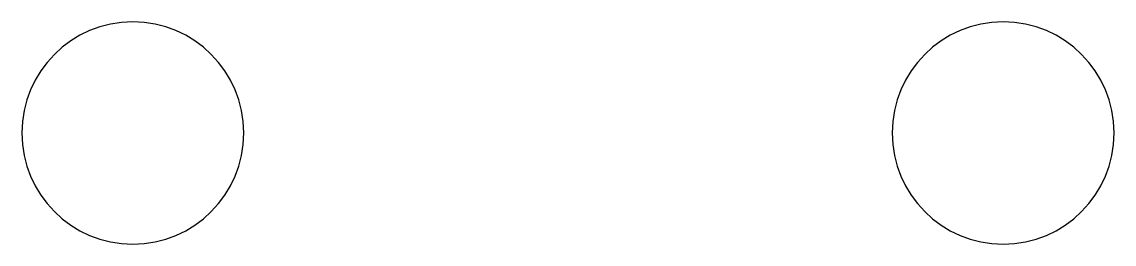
# Model space of a CAD drawing. Extents: x -7.4 to 7.4, y 1.5 to 4.5.
import ezdxf

# ---------------------------------------------------------------- set-up
doc = ezdxf.new("R2010")
doc.units = 0
doc.layers.add('LAYER_1', color=7, linetype='CONTINUOUS')

msp = doc.modelspace()

# ---------------------------------------------------------------- linework, layer by layer
at = {"layer": 'LAYER_1', "color": 250}
for points in [[(-4.383, 3), (-4.383, 2.172), (-5.055, 1.5), (-5.883, 1.5), (-6.711, 1.5), (-7.383, 2.172), (-7.383, 3), (-7.383, 3.828), (-6.711, 4.5), (-5.883, 4.5), (-5.055, 4.5), (-4.383, 3.828), (-4.383, 3)], [(7.383, 3), (7.383, 2.172), (6.712, 1.5), (5.883, 1.5), (5.055, 1.5), (4.383, 2.172), (4.383, 3), (4.383, 3.828), (5.055, 4.5), (5.883, 4.5), (6.712, 4.5), (7.383, 3.828), (7.383, 3)]]:
    msp.add_open_spline(points, degree=3, knots=[0, 0, 0, 0, 1, 1, 1, 2, 2, 2, 3, 3, 3, 4, 4, 4, 4], dxfattribs=at)

doc.saveas('drawing.dxf')
